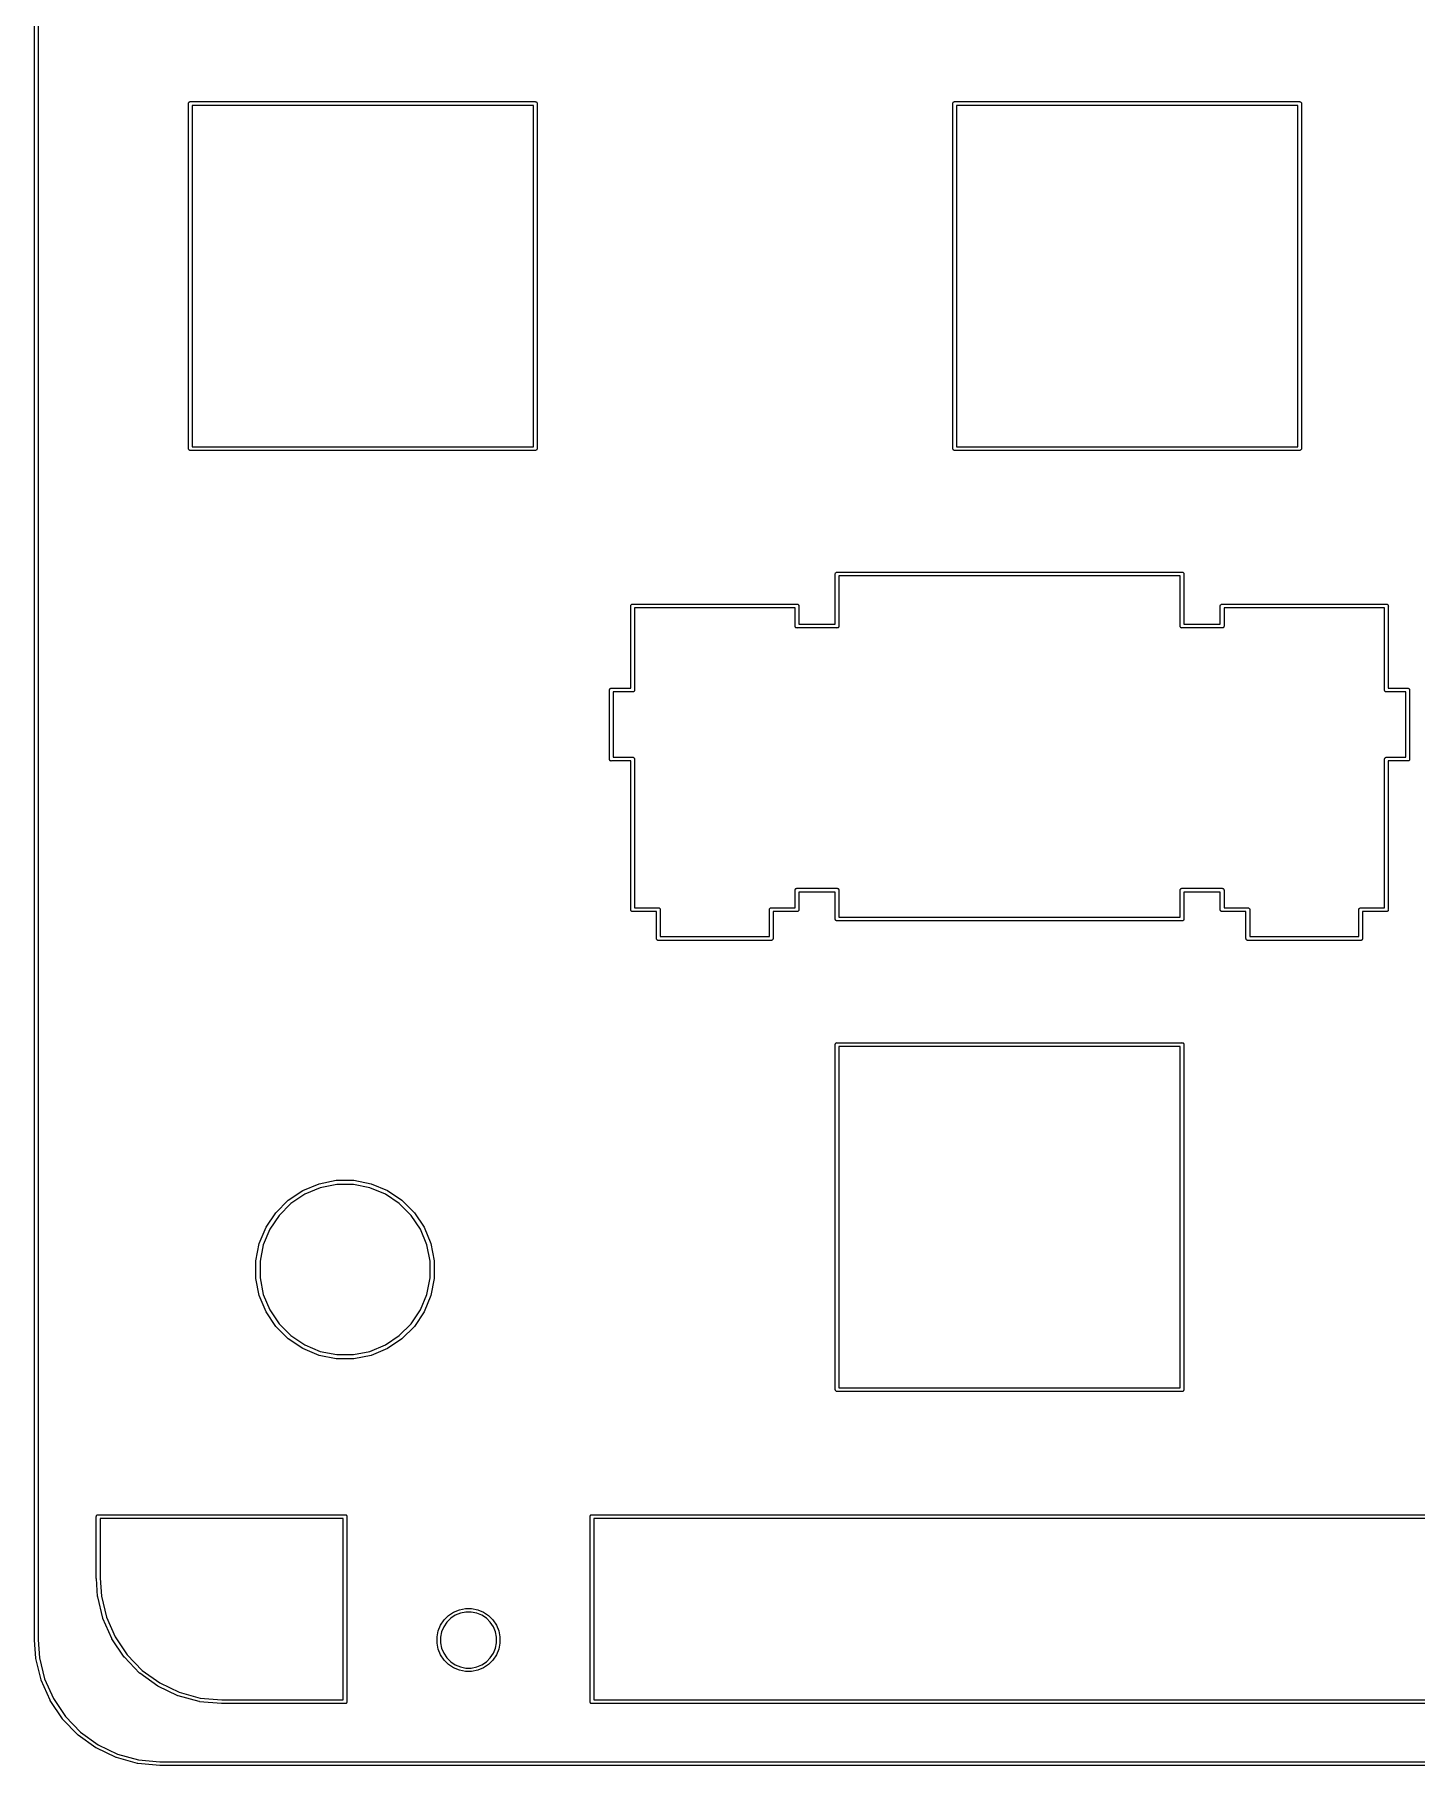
# Model space of a CAD drawing. Extents: x 22 to 393, y -205 to -25.
# Drawn here: x 22.4 to 78.4, y -165.1 to -95 of the extents above; entities that cross this region are included whole.
import ezdxf

# ---------------------------------------------------------------- set-up
doc = ezdxf.new("R2010")
doc.units = 0
doc.layers.add('BLACK', color=7, linetype='CONTINUOUS')

msp = doc.modelspace()

# ---------------------------------------------------------------- linework, layer by layer
at = {"layer": 'BLACK', "linetype": 'CONTINUOUS'}
for p, q in [((22.425, -160.004), (22.425, -29.9963)), ((22.575, -30.0033), (22.575, -159.997)), ((28.6572, -97.79), (28.6587, -97.7751)), ((28.6576, -97.7937), (28.6572, -97.79)), ((28.6575, -111.756), (28.6576, -97.7937)), ((28.6587, -97.7751), (28.663, -97.7607)), ((28.663, -97.7607), (28.6701, -97.7475)), ((28.6701, -97.7475), (28.6796, -97.7359)), ((28.6796, -97.7359), (28.6912, -97.7263)), ((28.6912, -97.7263), (28.7044, -97.7193)), ((28.7044, -97.7193), (28.7188, -97.7149)), ((28.7188, -97.7149), (28.73, -97.7138)), ((28.73, -97.7138), (28.7337, -97.7134)), ((28.7337, -97.7134), (28.7375, -97.7138)), ((28.7375, -97.7138), (42.7, -97.7138)), ((28.8099, -97.8662), (28.8099, -111.684)), ((42.6275, -97.8662), (28.8099, -97.8662)), ((42.6276, -111.684), (42.6275, -97.8662)), ((42.7, -97.7138), (42.7037, -97.7134)), ((42.7037, -97.7134), (42.7075, -97.7138)), ((42.7075, -97.7138), (42.7187, -97.7149)), ((42.7187, -97.7149), (42.7331, -97.7193)), ((42.7331, -97.7193), (42.7463, -97.7263)), ((42.7463, -97.7263), (42.7579, -97.7359)), ((42.7579, -97.7359), (42.7674, -97.7475)), ((42.7674, -97.7475), (42.7745, -97.7607)), ((42.7745, -97.7607), (42.7788, -97.7751)), ((42.7788, -97.7751), (42.7803, -97.79)), ((42.7803, -97.79), (42.7799, -97.7937)), ((42.7799, -97.7937), (42.7799, -111.756)), ((59.6134, -97.79), (59.6149, -97.7751)), ((59.6138, -97.7937), (59.6134, -97.79)), ((59.6138, -111.756), (59.6138, -97.7937)), ((59.6149, -97.7751), (59.6193, -97.7607)), ((59.6193, -97.7607), (59.6263, -97.7475)), ((59.6263, -97.7475), (59.6359, -97.7359)), ((59.6359, -97.7359), (59.6475, -97.7263)), ((59.6475, -97.7263), (59.6607, -97.7193)), ((59.6607, -97.7193), (59.6751, -97.7149)), ((59.6751, -97.7149), (59.6863, -97.7138)), ((59.6863, -97.7138), (59.69, -97.7134)), ((59.69, -97.7134), (59.6937, -97.7138)), ((59.6937, -97.7138), (73.6563, -97.7138)), ((59.7662, -97.8662), (59.7662, -111.684)), ((73.5838, -97.8662), (59.7662, -97.8662)), ((73.5838, -111.684), (73.5838, -97.8662)), ((73.6563, -97.7138), (73.66, -97.7134)), ((73.66, -97.7134), (73.6637, -97.7138)), ((73.6637, -97.7138), (73.6749, -97.7149)), ((73.6749, -97.7149), (73.6893, -97.7193)), ((73.6893, -97.7193), (73.7025, -97.7263)), ((73.7025, -97.7263), (73.7141, -97.7359)), ((73.7141, -97.7359), (73.7237, -97.7475)), ((73.7237, -97.7475), (73.7307, -97.7607)), ((73.7307, -97.7607), (73.7351, -97.7751)), ((73.7351, -97.7751), (73.7366, -97.79)), ((73.7366, -97.79), (73.7362, -97.7937)), ((73.7362, -97.7937), (73.7362, -111.756)), ((28.6572, -111.76), (28.6575, -111.756)), ((28.6587, -111.775), (28.6572, -111.76)), ((28.663, -111.789), (28.6587, -111.775)), ((28.6701, -111.803), (28.663, -111.789)), ((28.6796, -111.814), (28.6701, -111.803)), ((28.6912, -111.824), (28.6796, -111.814)), ((28.7044, -111.831), (28.6912, -111.824)), ((28.7188, -111.835), (28.7044, -111.831)), ((28.7337, -111.837), (28.7188, -111.835)), ((28.7375, -111.836), (28.7337, -111.837)), ((42.7, -111.836), (28.7375, -111.836)), ((28.8099, -111.684), (42.6276, -111.684)), ((42.7037, -111.837), (42.7, -111.836)), ((42.7075, -111.836), (42.7037, -111.837)), ((42.7187, -111.835), (42.7075, -111.836)), ((42.7331, -111.831), (42.7187, -111.835)), ((42.7463, -111.824), (42.7331, -111.831)), ((42.7579, -111.814), (42.7463, -111.824)), ((42.7674, -111.803), (42.7579, -111.814)), ((42.7745, -111.789), (42.7674, -111.803)), ((42.7788, -111.775), (42.7745, -111.789)), ((42.7803, -111.76), (42.7788, -111.775)), ((42.7799, -111.756), (42.7803, -111.76)), ((59.6134, -111.76), (59.6138, -111.756)), ((59.6149, -111.775), (59.6134, -111.76)), ((59.6193, -111.789), (59.6149, -111.775)), ((59.6263, -111.803), (59.6193, -111.789)), ((59.6359, -111.814), (59.6263, -111.803)), ((59.6475, -111.824), (59.6359, -111.814)), ((59.6607, -111.831), (59.6475, -111.824)), ((59.6751, -111.835), (59.6607, -111.831)), ((59.69, -111.837), (59.6751, -111.835)), ((59.6937, -111.836), (59.69, -111.837)), ((73.6563, -111.836), (59.6937, -111.836)), ((59.7662, -111.684), (73.5838, -111.684)), ((73.66, -111.837), (73.6563, -111.836)), ((73.6637, -111.836), (73.66, -111.837)), ((73.6749, -111.835), (73.6637, -111.836)), ((73.6893, -111.831), (73.6749, -111.835)), ((73.7025, -111.824), (73.6893, -111.831)), ((73.7141, -111.814), (73.7025, -111.824)), ((73.7237, -111.803), (73.7141, -111.814)), ((73.7307, -111.789), (73.7237, -111.803)), ((73.7351, -111.775), (73.7307, -111.789)), ((73.7366, -111.76), (73.7351, -111.775)), ((73.7362, -111.756), (73.7366, -111.76)), ((54.8509, -116.84), (54.8524, -116.825)), ((54.8513, -116.844), (54.8509, -116.84)), ((54.8513, -118.872), (54.8513, -116.844)), ((54.8524, -116.825), (54.8568, -116.811)), ((54.8568, -116.811), (54.8638, -116.797)), ((54.8638, -116.797), (54.8734, -116.786)), ((54.8734, -116.786), (54.885, -116.776)), ((54.885, -116.776), (54.8982, -116.769)), ((54.8982, -116.769), (54.9126, -116.765)), ((54.9126, -116.765), (54.9238, -116.764)), ((54.9238, -116.764), (54.9275, -116.763)), ((54.9275, -116.763), (54.9312, -116.764)), ((54.9312, -116.764), (68.8938, -116.764)), ((55.0037, -116.916), (55.0037, -118.944)), ((68.8213, -116.916), (55.0037, -116.916)), ((68.8213, -118.944), (68.8213, -116.916)), ((68.8938, -116.764), (68.8975, -116.763)), ((68.8975, -116.763), (68.9012, -116.764)), ((68.9012, -116.764), (68.9124, -116.765)), ((68.9124, -116.765), (68.9268, -116.769)), ((68.9268, -116.769), (68.94, -116.776)), ((68.94, -116.776), (68.9516, -116.786)), ((68.9516, -116.786), (68.9612, -116.797)), ((68.9612, -116.797), (68.9682, -116.811)), ((68.9682, -116.811), (68.9726, -116.825)), ((68.9726, -116.825), (68.9741, -116.84)), ((68.9741, -116.84), (68.9737, -116.844)), ((68.9737, -116.844), (68.9737, -118.872)), ((46.5705, -118.135), (46.572, -118.12)), ((46.5709, -118.139), (46.5705, -118.135)), ((46.5709, -121.463), (46.5709, -118.139)), ((46.572, -118.12), (46.5764, -118.106)), ((46.5764, -118.106), (46.5834, -118.093)), ((46.5834, -118.093), (46.593, -118.081)), ((46.593, -118.081), (46.6046, -118.072)), ((46.6046, -118.072), (46.6178, -118.065)), ((46.6178, -118.065), (46.6322, -118.06)), ((46.6322, -118.06), (46.6434, -118.059)), ((46.6434, -118.059), (46.6471, -118.059)), ((46.6471, -118.059), (46.6508, -118.059)), ((46.6508, -118.059), (53.2982, -118.059)), ((53.2257, -118.212), (46.7233, -118.212)), ((46.7233, -118.212), (46.7233, -121.535)), ((53.2257, -118.944), (53.2257, -118.212)), ((53.2982, -118.059), (53.3019, -118.059)), ((53.3019, -118.059), (53.3056, -118.059)), ((53.3056, -118.059), (53.3168, -118.06)), ((53.3168, -118.06), (53.3312, -118.065)), ((53.3312, -118.065), (53.3444, -118.072)), ((53.3444, -118.072), (53.356, -118.081)), ((53.356, -118.081), (53.3656, -118.093)), ((53.3656, -118.093), (53.3726, -118.106)), ((53.3726, -118.106), (53.377, -118.12)), ((53.377, -118.12), (53.3785, -118.135)), ((53.3785, -118.135), (53.3781, -118.139)), ((53.3781, -118.139), (53.3781, -118.872)), ((70.4465, -118.135), (70.448, -118.12)), ((70.4469, -118.139), (70.4465, -118.135)), ((70.4469, -118.872), (70.4469, -118.139)), ((70.448, -118.12), (70.4524, -118.106)), ((70.4524, -118.106), (70.4594, -118.093)), ((70.4594, -118.093), (70.469, -118.081)), ((70.469, -118.081), (70.4806, -118.072)), ((70.4806, -118.072), (70.4938, -118.065)), ((70.4938, -118.065), (70.5082, -118.06)), ((70.5082, -118.06), (70.5194, -118.059)), ((70.5194, -118.059), (70.5231, -118.059)), ((70.5231, -118.059), (70.5268, -118.059)), ((70.5268, -118.059), (77.1742, -118.059)), ((77.1017, -118.212), (70.5993, -118.212)), ((70.5993, -118.212), (70.5993, -118.944)), ((77.1017, -121.535), (77.1017, -118.212)), ((77.1742, -118.059), (77.1779, -118.059)), ((77.1779, -118.059), (77.1816, -118.059)), ((77.1816, -118.059), (77.1928, -118.06)), ((77.1928, -118.06), (77.2072, -118.065)), ((77.2072, -118.065), (77.2204, -118.072)), ((77.2204, -118.072), (77.232, -118.081)), ((77.232, -118.081), (77.2416, -118.093)), ((77.2416, -118.093), (77.2486, -118.106)), ((77.2486, -118.106), (77.253, -118.12)), ((77.253, -118.12), (77.2545, -118.135)), ((77.2545, -118.135), (77.2541, -118.139)), ((77.2541, -118.139), (77.2541, -121.463)), ((53.2253, -118.948), (53.2257, -118.944)), ((53.2268, -118.963), (53.2253, -118.948)), ((53.2312, -118.978), (53.2268, -118.963)), ((53.2382, -118.991), (53.2312, -118.978)), ((53.2478, -119.002), (53.2382, -118.991)), ((53.2594, -119.012), (53.2478, -119.002)), ((53.2726, -119.019), (53.2594, -119.012)), ((53.287, -119.023), (53.2726, -119.019)), ((53.2982, -119.024), (53.287, -119.023)), ((53.3019, -119.025), (53.2982, -119.024)), ((53.3056, -119.024), (53.3019, -119.025)), ((54.9238, -119.024), (53.3056, -119.024)), ((53.3781, -118.872), (54.8513, -118.872)), ((54.9275, -119.025), (54.9238, -119.024)), ((54.9312, -119.024), (54.9275, -119.025)), ((54.9424, -119.023), (54.9312, -119.024)), ((54.9568, -119.019), (54.9424, -119.023)), ((54.97, -119.012), (54.9568, -119.019)), ((54.9816, -119.002), (54.97, -119.012)), ((54.9912, -118.991), (54.9816, -119.002)), ((54.9982, -118.978), (54.9912, -118.991)), ((55.0026, -118.963), (54.9982, -118.978)), ((55.0041, -118.948), (55.0026, -118.963)), ((55.0037, -118.944), (55.0041, -118.948)), ((68.8209, -118.948), (68.8213, -118.944)), ((68.8224, -118.963), (68.8209, -118.948)), ((68.8268, -118.978), (68.8224, -118.963)), ((68.8338, -118.991), (68.8268, -118.978)), ((68.8434, -119.002), (68.8338, -118.991)), ((68.855, -119.012), (68.8434, -119.002)), ((68.8682, -119.019), (68.855, -119.012)), ((68.8826, -119.023), (68.8682, -119.019)), ((68.8938, -119.024), (68.8826, -119.023)), ((68.8975, -119.025), (68.8938, -119.024)), ((68.9012, -119.024), (68.8975, -119.025)), ((70.5194, -119.024), (68.9012, -119.024)), ((68.9737, -118.872), (70.4469, -118.872)), ((70.5231, -119.025), (70.5194, -119.024)), ((70.5268, -119.024), (70.5231, -119.025)), ((70.538, -119.023), (70.5268, -119.024)), ((70.5524, -119.019), (70.538, -119.023)), ((70.5656, -119.012), (70.5524, -119.019)), ((70.5772, -119.002), (70.5656, -119.012)), ((70.5868, -118.991), (70.5772, -119.002)), ((70.5938, -118.978), (70.5868, -118.991)), ((70.5982, -118.963), (70.5938, -118.978)), ((70.5997, -118.948), (70.5982, -118.963)), ((70.5993, -118.944), (70.5997, -118.948)), ((45.7069, -121.539), (45.7084, -121.524)), ((45.7073, -121.543), (45.7069, -121.539)), ((45.7073, -124.329), (45.7073, -121.543)), ((45.7084, -121.524), (45.7128, -121.51)), ((45.7128, -121.51), (45.7198, -121.496)), ((45.7198, -121.496), (45.7294, -121.485)), ((45.7294, -121.485), (45.741, -121.475)), ((45.741, -121.475), (45.7542, -121.468)), ((45.7542, -121.468), (45.7686, -121.464)), ((45.7686, -121.464), (45.7798, -121.463)), ((45.7798, -121.463), (45.7835, -121.462)), ((45.7835, -121.462), (45.7872, -121.463)), ((45.7872, -121.463), (46.5709, -121.463)), ((46.6434, -121.615), (45.8597, -121.615)), ((45.8597, -121.615), (45.8597, -124.257)), ((46.6471, -121.616), (46.6434, -121.615)), ((46.6508, -121.615), (46.6471, -121.616)), ((46.662, -121.614), (46.6508, -121.615)), ((46.6764, -121.61), (46.662, -121.614)), ((46.6896, -121.603), (46.6764, -121.61)), ((46.7012, -121.593), (46.6896, -121.603)), ((46.7108, -121.582), (46.7012, -121.593)), ((46.7178, -121.568), (46.7108, -121.582)), ((46.7222, -121.554), (46.7178, -121.568)), ((46.7237, -121.539), (46.7222, -121.554)), ((46.7233, -121.535), (46.7237, -121.539)), ((77.1013, -121.539), (77.1017, -121.535)), ((77.1028, -121.554), (77.1013, -121.539)), ((77.1072, -121.568), (77.1028, -121.554)), ((77.1142, -121.582), (77.1072, -121.568)), ((77.1238, -121.593), (77.1142, -121.582)), ((77.1354, -121.603), (77.1238, -121.593)), ((77.1486, -121.61), (77.1354, -121.603)), ((77.163, -121.614), (77.1486, -121.61)), ((77.1742, -121.615), (77.163, -121.614)), ((77.1779, -121.616), (77.1742, -121.615)), ((77.1816, -121.615), (77.1779, -121.616)), ((77.9653, -121.615), (77.1816, -121.615)), ((77.2541, -121.463), (78.0378, -121.463)), ((77.9653, -124.257), (77.9653, -121.615)), ((78.0378, -121.463), (78.0415, -121.462)), ((78.0415, -121.462), (78.0452, -121.463)), ((78.0452, -121.463), (78.0564, -121.464)), ((78.0564, -121.464), (78.0708, -121.468)), ((78.0708, -121.468), (78.084, -121.475)), ((78.084, -121.475), (78.0956, -121.485)), ((78.0956, -121.485), (78.1052, -121.496)), ((78.1052, -121.496), (78.1122, -121.51)), ((78.1122, -121.51), (78.1166, -121.524)), ((78.1166, -121.524), (78.1181, -121.539)), ((78.1181, -121.539), (78.1177, -121.543)), ((78.1177, -121.543), (78.1177, -124.329)), ((45.7069, -124.333), (45.7073, -124.329)), ((45.7084, -124.348), (45.7069, -124.333)), ((45.7128, -124.362), (45.7084, -124.348)), ((45.7198, -124.376), (45.7128, -124.362)), ((45.7294, -124.387), (45.7198, -124.376)), ((45.741, -124.397), (45.7294, -124.387)), ((45.7542, -124.404), (45.741, -124.397)), ((45.7686, -124.408), (45.7542, -124.404)), ((45.7835, -124.41), (45.7686, -124.408)), ((45.7872, -124.409), (45.7835, -124.41)), ((46.5709, -124.409), (45.7872, -124.409)), ((45.8597, -124.257), (46.6434, -124.257)), ((46.5709, -130.425), (46.5709, -124.409)), ((46.6434, -124.257), (46.6471, -124.256)), ((46.6471, -124.256), (46.6508, -124.257)), ((46.6508, -124.257), (46.662, -124.258)), ((46.662, -124.258), (46.6764, -124.262)), ((46.6764, -124.262), (46.6896, -124.269)), ((46.6896, -124.269), (46.7012, -124.279)), ((46.7012, -124.279), (46.7108, -124.29)), ((46.7108, -124.29), (46.7178, -124.304)), ((46.7178, -124.304), (46.7222, -124.318)), ((46.7222, -124.318), (46.7237, -124.333)), ((46.7237, -124.333), (46.7233, -124.337)), ((46.7233, -124.337), (46.7233, -130.353)), ((77.1013, -124.333), (77.1028, -124.318)), ((77.1017, -124.337), (77.1013, -124.333)), ((77.1017, -130.353), (77.1017, -124.337)), ((77.1028, -124.318), (77.1072, -124.304)), ((77.1072, -124.304), (77.1142, -124.29)), ((77.1142, -124.29), (77.1238, -124.279)), ((77.1238, -124.279), (77.1354, -124.269)), ((77.1354, -124.269), (77.1486, -124.262)), ((77.1486, -124.262), (77.163, -124.258)), ((77.163, -124.258), (77.1742, -124.257)), ((77.1742, -124.257), (77.1779, -124.256)), ((77.1779, -124.256), (77.1816, -124.257)), ((77.1816, -124.257), (77.9653, -124.257)), ((78.0378, -124.409), (77.2541, -124.409)), ((77.2541, -124.409), (77.2541, -130.425)), ((78.0415, -124.41), (78.0378, -124.409)), ((78.0452, -124.409), (78.0415, -124.41)), ((78.0564, -124.408), (78.0452, -124.409)), ((78.0708, -124.404), (78.0564, -124.408)), ((78.084, -124.397), (78.0708, -124.404)), ((78.0956, -124.387), (78.084, -124.397)), ((78.1052, -124.376), (78.0956, -124.387)), ((78.1122, -124.362), (78.1052, -124.376)), ((78.1166, -124.348), (78.1122, -124.362)), ((78.1181, -124.333), (78.1166, -124.348)), ((78.1177, -124.329), (78.1181, -124.333)), ((53.2253, -129.642), (53.2268, -129.627)), ((53.2268, -129.627), (53.2312, -129.612)), ((53.2312, -129.612), (53.2382, -129.599)), ((53.2382, -129.599), (53.2478, -129.587)), ((53.2478, -129.587), (53.2594, -129.578)), ((53.2594, -129.578), (53.2726, -129.571)), ((53.2726, -129.571), (53.287, -129.567)), ((53.287, -129.567), (53.2982, -129.565)), ((53.2982, -129.565), (53.3019, -129.565)), ((53.3019, -129.565), (53.3056, -129.565)), ((53.3056, -129.565), (54.9238, -129.565)), ((54.9238, -129.565), (54.9275, -129.565)), ((54.9275, -129.565), (54.9312, -129.565)), ((54.9312, -129.565), (54.9424, -129.567)), ((54.9424, -129.567), (54.9568, -129.571)), ((54.9568, -129.571), (54.97, -129.578)), ((54.97, -129.578), (54.9816, -129.587)), ((54.9816, -129.587), (54.9912, -129.599)), ((54.9912, -129.599), (54.9982, -129.612)), ((54.9982, -129.612), (55.0026, -129.627)), ((55.0026, -129.627), (55.0041, -129.642)), ((68.8209, -129.642), (68.8224, -129.627)), ((68.8224, -129.627), (68.8268, -129.612)), ((68.8268, -129.612), (68.8338, -129.599)), ((68.8338, -129.599), (68.8434, -129.587)), ((68.8434, -129.587), (68.855, -129.578)), ((68.855, -129.578), (68.8682, -129.571)), ((68.8682, -129.571), (68.8826, -129.567)), ((68.8826, -129.567), (68.8938, -129.565)), ((68.8938, -129.565), (68.8975, -129.565)), ((68.8975, -129.565), (68.9012, -129.565)), ((68.9012, -129.565), (70.5194, -129.565)), ((70.5194, -129.565), (70.5231, -129.565)), ((70.5231, -129.565), (70.5268, -129.565)), ((70.5268, -129.565), (70.538, -129.567)), ((70.538, -129.567), (70.5524, -129.571)), ((70.5524, -129.571), (70.5656, -129.578)), ((70.5656, -129.578), (70.5772, -129.587)), ((70.5772, -129.587), (70.5868, -129.599)), ((70.5868, -129.599), (70.5938, -129.612)), ((70.5938, -129.612), (70.5982, -129.627)), ((70.5982, -129.627), (70.5997, -129.642)), ((53.2257, -129.645), (53.2253, -129.642)), ((53.2257, -130.353), (53.2257, -129.645)), ((54.8513, -129.718), (53.3781, -129.718)), ((53.3781, -129.718), (53.3781, -130.425)), ((54.8513, -130.806), (54.8513, -129.718)), ((55.0041, -129.642), (55.0037, -129.645)), ((55.0037, -129.645), (55.0037, -130.734)), ((68.8213, -129.645), (68.8209, -129.642)), ((68.8213, -130.734), (68.8213, -129.645)), ((70.4469, -129.718), (68.9737, -129.718)), ((68.9737, -129.718), (68.9737, -130.806)), ((70.4469, -130.425), (70.4469, -129.718)), ((70.5997, -129.642), (70.5993, -129.645)), ((70.5993, -129.645), (70.5993, -130.353)), ((46.5705, -130.429), (46.5709, -130.425)), ((46.572, -130.444), (46.5705, -130.429)), ((46.5764, -130.458), (46.572, -130.444)), ((46.5834, -130.472), (46.5764, -130.458)), ((46.593, -130.483), (46.5834, -130.472)), ((46.6046, -130.493), (46.593, -130.483)), ((46.6178, -130.5), (46.6046, -130.493)), ((46.6322, -130.504), (46.6178, -130.5)), ((46.6471, -130.506), (46.6322, -130.504)), ((46.6508, -130.505), (46.6471, -130.506)), ((47.6123, -130.505), (46.6508, -130.505)), ((46.7233, -130.353), (47.6848, -130.353)), ((47.6123, -131.594), (47.6123, -130.505)), ((47.6848, -130.353), (47.6885, -130.352)), ((47.6885, -130.352), (47.6922, -130.353)), ((47.6922, -130.353), (47.7034, -130.354)), ((47.7034, -130.354), (47.7178, -130.358)), ((47.7178, -130.358), (47.731, -130.365)), ((47.731, -130.365), (47.7426, -130.375)), ((47.7426, -130.375), (47.7522, -130.386)), ((47.7522, -130.386), (47.7592, -130.4)), ((47.7592, -130.4), (47.7636, -130.414)), ((47.7636, -130.414), (47.7651, -130.429)), ((47.7651, -130.429), (47.7647, -130.433)), ((47.7647, -130.433), (47.7647, -131.521)), ((52.1839, -130.429), (52.1854, -130.414)), ((52.1843, -130.433), (52.1839, -130.429)), ((52.1843, -131.521), (52.1843, -130.433)), ((52.1854, -130.414), (52.1898, -130.4)), ((52.1898, -130.4), (52.1968, -130.386)), ((52.1968, -130.386), (52.2064, -130.375)), ((52.2064, -130.375), (52.218, -130.365)), ((52.218, -130.365), (52.2312, -130.358)), ((52.2312, -130.358), (52.2456, -130.354)), ((52.2456, -130.354), (52.2568, -130.353)), ((52.2568, -130.353), (52.2605, -130.352)), ((52.2605, -130.352), (52.2642, -130.353)), ((52.2642, -130.353), (53.2257, -130.353)), ((53.2982, -130.505), (52.3367, -130.505)), ((52.3367, -130.505), (52.3367, -131.594)), ((53.3019, -130.506), (53.2982, -130.505)), ((53.3056, -130.505), (53.3019, -130.506)), ((53.3168, -130.504), (53.3056, -130.505)), ((53.3312, -130.5), (53.3168, -130.504)), ((53.3444, -130.493), (53.3312, -130.5)), ((53.356, -130.483), (53.3444, -130.493)), ((53.3656, -130.472), (53.356, -130.483)), ((53.3726, -130.458), (53.3656, -130.472)), ((53.377, -130.444), (53.3726, -130.458)), ((53.3785, -130.429), (53.377, -130.444)), ((53.3781, -130.425), (53.3785, -130.429)), ((54.8509, -130.81), (54.8513, -130.806)), ((54.8524, -130.825), (54.8509, -130.81)), ((54.8568, -130.839), (54.8524, -130.825)), ((54.8638, -130.853), (54.8568, -130.839)), ((54.8734, -130.864), (54.8638, -130.853)), ((54.885, -130.874), (54.8734, -130.864)), ((54.8982, -130.881), (54.885, -130.874)), ((54.9126, -130.885), (54.8982, -130.881)), ((54.9275, -130.887), (54.9126, -130.885)), ((54.9312, -130.886), (54.9275, -130.887)), ((68.8938, -130.886), (54.9312, -130.886)), ((55.0037, -130.734), (68.8213, -130.734)), ((68.8975, -130.887), (68.8938, -130.886)), ((68.9012, -130.886), (68.8975, -130.887)), ((68.9124, -130.885), (68.9012, -130.886)), ((68.9268, -130.881), (68.9124, -130.885)), ((68.94, -130.874), (68.9268, -130.881)), ((68.9516, -130.864), (68.94, -130.874)), ((68.9612, -130.853), (68.9516, -130.864)), ((68.9682, -130.839), (68.9612, -130.853)), ((68.9726, -130.825), (68.9682, -130.839)), ((68.9741, -130.81), (68.9726, -130.825)), ((68.9737, -130.806), (68.9741, -130.81)), ((70.4465, -130.429), (70.4469, -130.425)), ((70.448, -130.444), (70.4465, -130.429)), ((70.4524, -130.458), (70.448, -130.444)), ((70.4594, -130.472), (70.4524, -130.458)), ((70.469, -130.483), (70.4594, -130.472)), ((70.4806, -130.493), (70.469, -130.483)), ((70.4938, -130.5), (70.4806, -130.493)), ((70.5082, -130.504), (70.4938, -130.5)), ((70.5231, -130.506), (70.5082, -130.504)), ((70.5268, -130.505), (70.5231, -130.506)), ((71.4883, -130.505), (70.5268, -130.505)), ((70.5993, -130.353), (71.5608, -130.353)), ((71.4883, -131.594), (71.4883, -130.505)), ((71.5608, -130.353), (71.5645, -130.352)), ((71.5645, -130.352), (71.5682, -130.353)), ((71.5682, -130.353), (71.5794, -130.354)), ((71.5794, -130.354), (71.5938, -130.358)), ((71.5938, -130.358), (71.607, -130.365)), ((71.607, -130.365), (71.6186, -130.375)), ((71.6186, -130.375), (71.6282, -130.386)), ((71.6282, -130.386), (71.6352, -130.4)), ((71.6352, -130.4), (71.6396, -130.414)), ((71.6396, -130.414), (71.6411, -130.429)), ((71.6411, -130.429), (71.6407, -130.433)), ((71.6407, -130.433), (71.6407, -131.521)), ((76.0599, -130.429), (76.0614, -130.414)), ((76.0603, -130.433), (76.0599, -130.429)), ((76.0603, -131.521), (76.0603, -130.433)), ((76.0614, -130.414), (76.0658, -130.4)), ((76.0658, -130.4), (76.0728, -130.386)), ((76.0728, -130.386), (76.0824, -130.375)), ((76.0824, -130.375), (76.094, -130.365)), ((76.094, -130.365), (76.1072, -130.358)), ((76.1072, -130.358), (76.1216, -130.354)), ((76.1216, -130.354), (76.1328, -130.353)), ((76.1328, -130.353), (76.1365, -130.352)), ((76.1365, -130.352), (76.1402, -130.353)), ((76.1402, -130.353), (77.1017, -130.353)), ((77.1742, -130.505), (76.2127, -130.505)), ((76.2127, -130.505), (76.2127, -131.594)), ((77.1779, -130.506), (77.1742, -130.505)), ((77.1816, -130.505), (77.1779, -130.506)), ((77.1928, -130.504), (77.1816, -130.505)), ((77.2072, -130.5), (77.1928, -130.504)), ((77.2204, -130.493), (77.2072, -130.5)), ((77.232, -130.483), (77.2204, -130.493)), ((77.2416, -130.472), (77.232, -130.483)), ((77.2486, -130.458), (77.2416, -130.472)), ((77.253, -130.444), (77.2486, -130.458)), ((77.2545, -130.429), (77.253, -130.444)), ((77.2541, -130.425), (77.2545, -130.429)), ((47.6119, -131.597), (47.6123, -131.594)), ((47.6134, -131.612), (47.6119, -131.597)), ((47.6178, -131.627), (47.6134, -131.612)), ((47.6248, -131.64), (47.6178, -131.627)), ((47.6344, -131.652), (47.6248, -131.64)), ((47.646, -131.661), (47.6344, -131.652)), ((47.6592, -131.668), (47.646, -131.661)), ((47.6736, -131.672), (47.6592, -131.668)), ((47.6885, -131.674), (47.6736, -131.672)), ((47.6922, -131.674), (47.6885, -131.674)), ((52.2568, -131.674), (47.6922, -131.674)), ((47.7647, -131.521), (52.1843, -131.521)), ((52.2605, -131.674), (52.2568, -131.674)), ((52.2642, -131.674), (52.2605, -131.674)), ((52.2754, -131.672), (52.2642, -131.674)), ((52.2898, -131.668), (52.2754, -131.672)), ((52.303, -131.661), (52.2898, -131.668)), ((52.3146, -131.652), (52.303, -131.661)), ((52.3242, -131.64), (52.3146, -131.652)), ((52.3312, -131.627), (52.3242, -131.64)), ((52.3356, -131.612), (52.3312, -131.627)), ((52.3371, -131.597), (52.3356, -131.612)), ((52.3367, -131.594), (52.3371, -131.597)), ((71.4879, -131.597), (71.4883, -131.594)), ((71.4894, -131.612), (71.4879, -131.597)), ((71.4938, -131.627), (71.4894, -131.612)), ((71.5008, -131.64), (71.4938, -131.627)), ((71.5104, -131.652), (71.5008, -131.64)), ((71.522, -131.661), (71.5104, -131.652)), ((71.5352, -131.668), (71.522, -131.661)), ((71.5496, -131.672), (71.5352, -131.668)), ((71.5645, -131.674), (71.5496, -131.672)), ((71.5682, -131.674), (71.5645, -131.674)), ((76.1328, -131.674), (71.5682, -131.674)), ((71.6407, -131.521), (76.0603, -131.521)), ((76.1365, -131.674), (76.1328, -131.674)), ((76.1402, -131.674), (76.1365, -131.674)), ((76.1514, -131.672), (76.1402, -131.674)), ((76.1658, -131.668), (76.1514, -131.672)), ((76.179, -131.661), (76.1658, -131.668)), ((76.1906, -131.652), (76.179, -131.661)), ((76.2002, -131.64), (76.1906, -131.652)), ((76.2072, -131.627), (76.2002, -131.64)), ((76.2116, -131.612), (76.2072, -131.627)), ((76.2131, -131.597), (76.2116, -131.612)), ((76.2127, -131.594), (76.2131, -131.597)), ((54.8509, -135.89), (54.8524, -135.875)), ((54.8513, -135.894), (54.8509, -135.89)), ((54.8513, -149.856), (54.8513, -135.894)), ((54.8524, -135.875), (54.8568, -135.861)), ((54.8568, -135.861), (54.8638, -135.847)), ((54.8638, -135.847), (54.8734, -135.836)), ((54.8734, -135.836), (54.885, -135.826)), ((54.885, -135.826), (54.8982, -135.819)), ((54.8982, -135.819), (54.9126, -135.815)), ((54.9126, -135.815), (54.9238, -135.814)), ((54.9238, -135.814), (54.9275, -135.813)), ((54.9275, -135.813), (54.9312, -135.814)), ((54.9312, -135.814), (68.8938, -135.814)), ((68.8938, -135.814), (68.8975, -135.813)), ((68.8975, -135.813), (68.9012, -135.814)), ((68.9012, -135.814), (68.9124, -135.815)), ((68.9124, -135.815), (68.9268, -135.819)), ((68.9268, -135.819), (68.94, -135.826)), ((68.94, -135.826), (68.9516, -135.836)), ((68.9516, -135.836), (68.9612, -135.847)), ((68.9612, -135.847), (68.9682, -135.861)), ((68.9682, -135.861), (68.9726, -135.875)), ((68.9726, -135.875), (68.9741, -135.89)), ((68.9741, -135.89), (68.9737, -135.894)), ((68.9737, -135.894), (68.9737, -149.856)), ((55.0037, -135.966), (55.0037, -149.784)), ((68.8213, -135.966), (55.0037, -135.966)), ((68.8213, -149.784), (68.8213, -135.966)), ((33.2886, -141.798), (33.9461, -141.526)), ((33.9461, -141.526), (34.6441, -141.387)), ((34.6441, -141.387), (35.3559, -141.387)), ((35.3559, -141.387), (36.0539, -141.526)), ((36.0539, -141.526), (36.7114, -141.798)), ((32.1936, -142.697), (32.6968, -142.194)), ((32.6968, -142.194), (33.2886, -141.798)), ((33.3687, -141.948), (32.8047, -142.325)), ((33.9955, -141.688), (33.3687, -141.948)), ((34.6608, -141.556), (33.9955, -141.688)), ((35.3392, -141.556), (34.6608, -141.556)), ((36.0045, -141.688), (35.3392, -141.556)), ((36.6313, -141.948), (36.0045, -141.688)), ((37.1953, -142.325), (36.6313, -141.948)), ((36.7114, -141.798), (37.3032, -142.194)), ((37.3032, -142.194), (37.8064, -142.697)), ((31.7982, -143.289), (32.1936, -142.697)), ((32.325, -142.805), (31.9481, -143.369)), ((32.8047, -142.325), (32.325, -142.805)), ((37.675, -142.805), (37.1953, -142.325)), ((38.0519, -143.369), (37.675, -142.805)), ((37.8064, -142.697), (38.2018, -143.289)), ((31.5258, -143.946), (31.7982, -143.289)), ((31.9481, -143.369), (31.6885, -143.995)), ((38.3115, -143.995), (38.0519, -143.369)), ((38.2018, -143.289), (38.4742, -143.946)), ((31.3869, -144.644), (31.5258, -143.946)), ((31.6885, -143.995), (31.5561, -144.661)), ((38.4439, -144.661), (38.3115, -143.995)), ((38.4742, -143.946), (38.6131, -144.644)), ((31.3869, -145.356), (31.3869, -144.644)), ((31.5561, -144.661), (31.5561, -145.339)), ((38.4439, -145.339), (38.4439, -144.661)), ((38.6131, -144.644), (38.6131, -145.356)), ((31.5258, -146.054), (31.3869, -145.356)), ((31.5561, -145.339), (31.6885, -146.005)), ((38.3115, -146.005), (38.4439, -145.339)), ((38.6131, -145.356), (38.4742, -146.054)), ((31.7982, -146.711), (31.5258, -146.054)), ((31.6885, -146.005), (31.9481, -146.631)), ((38.0519, -146.631), (38.3115, -146.005)), ((38.4742, -146.054), (38.2018, -146.711)), ((32.1936, -147.303), (31.7982, -146.711)), ((31.9481, -146.631), (32.325, -147.195)), ((37.675, -147.195), (38.0519, -146.631)), ((38.2018, -146.711), (37.8064, -147.303)), ((32.6968, -147.806), (32.1936, -147.303)), ((32.325, -147.195), (32.8047, -147.675)), ((33.2886, -148.202), (32.6968, -147.806)), ((32.8047, -147.675), (33.3687, -148.052)), ((36.6313, -148.052), (37.1953, -147.675)), ((37.3032, -147.806), (36.7114, -148.202)), ((37.1953, -147.675), (37.675, -147.195)), ((37.8064, -147.303), (37.3032, -147.806)), ((33.9461, -148.474), (33.2886, -148.202)), ((33.3687, -148.052), (33.9955, -148.312)), ((34.6441, -148.613), (33.9461, -148.474)), ((33.9955, -148.312), (34.6608, -148.444)), ((34.6608, -148.444), (35.3392, -148.444)), ((35.3392, -148.444), (36.0045, -148.312)), ((36.0539, -148.474), (35.3559, -148.613)), ((36.0045, -148.312), (36.6313, -148.052)), ((36.7114, -148.202), (36.0539, -148.474)), ((35.3559, -148.613), (34.6441, -148.613)), ((54.8509, -149.86), (54.8513, -149.856)), ((54.8524, -149.875), (54.8509, -149.86)), ((54.8568, -149.889), (54.8524, -149.875)), ((54.8638, -149.903), (54.8568, -149.889)), ((54.8734, -149.914), (54.8638, -149.903)), ((54.885, -149.924), (54.8734, -149.914)), ((54.8982, -149.931), (54.885, -149.924)), ((54.9126, -149.935), (54.8982, -149.931)), ((54.9275, -149.937), (54.9126, -149.935)), ((54.9312, -149.936), (54.9275, -149.937)), ((68.8938, -149.936), (54.9312, -149.936)), ((55.0037, -149.784), (68.8213, -149.784)), ((68.8975, -149.937), (68.8938, -149.936)), ((68.9012, -149.936), (68.8975, -149.937)), ((68.9124, -149.935), (68.9012, -149.936)), ((68.9268, -149.931), (68.9124, -149.935)), ((68.94, -149.924), (68.9268, -149.931)), ((68.9516, -149.914), (68.94, -149.924)), ((68.9612, -149.903), (68.9516, -149.914)), ((68.9682, -149.889), (68.9612, -149.903)), ((68.9726, -149.875), (68.9682, -149.889)), ((68.9741, -149.86), (68.9726, -149.875)), ((68.9737, -149.856), (68.9741, -149.86)), ((24.9246, -155), (24.9261, -154.985)), ((24.925, -155.004), (24.9246, -155)), ((24.925, -157.504), (24.925, -155.004)), ((24.9261, -154.985), (24.9304, -154.971)), ((24.9304, -154.971), (24.9373, -154.958)), ((24.9373, -154.958), (24.9467, -154.947)), ((24.9467, -154.947), (24.9581, -154.937)), ((24.9581, -154.937), (24.9712, -154.93)), ((24.9712, -154.93), (24.9853, -154.926)), ((24.9853, -154.926), (25, -154.925)), ((25, -154.925), (25.0037, -154.925)), ((25.0037, -154.925), (34.9963, -154.925)), ((25.075, -155.075), (25.075, -157.497)), ((34.925, -155.075), (25.075, -155.075)), ((34.925, -162.425), (34.925, -155.075)), ((34.9963, -154.925), (35, -154.925)), ((35, -154.925), (35.0147, -154.926)), ((35.0147, -154.926), (35.0288, -154.93)), ((35.0288, -154.93), (35.0419, -154.937)), ((35.0419, -154.937), (35.0533, -154.947)), ((35.0533, -154.947), (35.0627, -154.958)), ((35.0627, -154.958), (35.0696, -154.971)), ((35.0696, -154.971), (35.0739, -154.985)), ((35.0739, -154.985), (35.0754, -155)), ((35.0754, -155), (35.075, -155.004)), ((35.075, -155.004), (35.075, -162.496)), ((44.9246, -155), (44.9261, -154.985)), ((44.925, -155.004), (44.9246, -155)), ((44.925, -162.496), (44.925, -155.004)), ((44.9261, -154.985), (44.9304, -154.971)), ((44.9304, -154.971), (44.9373, -154.958)), ((44.9373, -154.958), (44.9467, -154.947)), ((44.9467, -154.947), (44.9581, -154.937)), ((44.9581, -154.937), (44.9712, -154.93)), ((44.9712, -154.93), (44.9853, -154.926)), ((44.9853, -154.926), (45, -154.925)), ((45, -154.925), (45.0037, -154.925)), ((45.0037, -154.925), (109.996, -154.925)), ((45.075, -155.075), (45.075, -162.425)), ((109.925, -155.075), (45.075, -155.075)), ((24.9253, -157.506), (24.925, -157.504)), ((24.9788, -158.236), (24.9253, -157.506)), ((25.075, -157.497), (25.128, -158.219)), ((24.9791, -158.238), (24.9788, -158.236)), ((24.9792, -158.239), (24.9791, -158.238)), ((24.9807, -158.248), (24.9792, -158.239)), ((25.1882, -159.112), (24.9807, -158.248)), ((25.128, -158.219), (25.3325, -159.071)), ((39.0105, -159.188), (39.188, -159.011)), ((39.188, -159.011), (39.3966, -158.871)), ((39.4626, -158.995), (39.2768, -159.119)), ((39.3966, -158.871), (39.6284, -158.775)), ((39.6691, -158.909), (39.4626, -158.995)), ((39.6284, -158.775), (39.8745, -158.726)), ((39.8883, -158.865), (39.6691, -158.909)), ((39.8745, -158.726), (40.1255, -158.726)), ((40.1117, -158.865), (39.8883, -158.865)), ((40.3309, -158.909), (40.1117, -158.865)), ((40.1255, -158.726), (40.3716, -158.775)), ((40.5374, -158.995), (40.3309, -158.909)), ((40.3716, -158.775), (40.6034, -158.871)), ((40.7232, -159.119), (40.5374, -158.995)), ((40.6034, -158.871), (40.812, -159.011)), ((40.812, -159.011), (40.9895, -159.188)), ((25.189, -159.115), (25.1882, -159.112)), ((25.1895, -159.117), (25.189, -159.115)), ((25.1925, -159.125), (25.1895, -159.117)), ((25.5498, -159.939), (25.1925, -159.125)), ((25.3325, -159.071), (25.6845, -159.872)), ((38.7262, -159.875), (38.7751, -159.628)), ((38.7751, -159.628), (38.8711, -159.397)), ((38.9091, -159.669), (38.8655, -159.888)), ((38.8711, -159.397), (39.0105, -159.188)), ((38.9946, -159.463), (38.9091, -159.669)), ((39.1188, -159.277), (38.9946, -159.463)), ((39.2768, -159.119), (39.1188, -159.277)), ((40.8812, -159.277), (40.7232, -159.119)), ((41.0054, -159.463), (40.8812, -159.277)), ((40.9895, -159.188), (41.1289, -159.397)), ((41.0909, -159.669), (41.0054, -159.463)), ((41.1345, -159.888), (41.0909, -159.669)), ((41.1289, -159.397), (41.2249, -159.628)), ((41.2249, -159.628), (41.2738, -159.875)), ((22.4253, -160.006), (22.425, -160.004)), ((22.4788, -160.736), (22.4253, -160.006)), ((22.575, -159.997), (22.628, -160.719)), ((25.5509, -159.941), (25.5498, -159.939)), ((25.5518, -159.943), (25.5509, -159.941)), ((25.5562, -159.951), (25.5518, -159.943)), ((26.052, -160.688), (25.5562, -159.951)), ((25.6845, -159.872), (26.1728, -160.599)), ((38.7262, -160.125), (38.7262, -159.875)), ((38.7751, -160.372), (38.7262, -160.125)), ((38.8711, -160.603), (38.7751, -160.372)), ((38.8655, -159.888), (38.8655, -160.112)), ((38.8655, -160.112), (38.9091, -160.331)), ((38.9091, -160.331), (38.9946, -160.537)), ((41.0054, -160.537), (41.0909, -160.331)), ((41.0909, -160.331), (41.1345, -160.112)), ((41.2249, -160.372), (41.1289, -160.603)), ((41.1345, -160.112), (41.1345, -159.888)), ((41.2738, -160.125), (41.2249, -160.372)), ((41.2738, -159.875), (41.2738, -160.125)), ((22.4791, -160.738), (22.4788, -160.736)), ((22.4792, -160.739), (22.4791, -160.738)), ((22.4807, -160.748), (22.4792, -160.739)), ((22.6882, -161.612), (22.4807, -160.748)), ((22.628, -160.719), (22.8325, -161.571)), ((26.0535, -160.69), (26.052, -160.688)), ((26.0548, -160.692), (26.0535, -160.69)), ((26.0604, -160.699), (26.0548, -160.692)), ((26.679, -161.337), (26.0604, -160.699)), ((26.0604, -160.699), (26.0604, -160.699)), ((26.0604, -160.699), (26.0604, -160.699)), ((26.1728, -160.599), (26.7821, -161.228)), ((39.0105, -160.812), (38.8711, -160.603)), ((38.9946, -160.537), (39.1188, -160.723)), ((39.188, -160.989), (39.0105, -160.812)), ((39.1188, -160.723), (39.2768, -160.881)), ((39.3966, -161.129), (39.188, -160.989)), ((39.2768, -160.881), (39.4626, -161.005)), ((39.6284, -161.225), (39.3966, -161.129)), ((39.4626, -161.005), (39.6691, -161.091)), ((39.6691, -161.091), (39.8883, -161.135)), ((39.8883, -161.135), (40.1117, -161.135)), ((40.1117, -161.135), (40.3309, -161.091)), ((40.3309, -161.091), (40.5374, -161.005)), ((40.6034, -161.129), (40.3716, -161.225)), ((40.5374, -161.005), (40.7232, -160.881)), ((40.812, -160.989), (40.6034, -161.129)), ((40.7232, -160.881), (40.8812, -160.723)), ((40.9895, -160.812), (40.812, -160.989)), ((40.8812, -160.723), (41.0054, -160.537)), ((41.1289, -160.603), (40.9895, -160.812)), ((22.689, -161.615), (22.6882, -161.612)), ((22.6895, -161.617), (22.689, -161.615)), ((22.6925, -161.625), (22.6895, -161.617)), ((23.0498, -162.439), (22.6925, -161.625)), ((22.8325, -161.571), (23.1845, -162.372)), ((26.6808, -161.339), (26.679, -161.337)), ((26.6824, -161.34), (26.6808, -161.339)), ((26.6891, -161.346), (26.6824, -161.34)), ((27.411, -161.865), (26.6891, -161.346)), ((26.7821, -161.228), (27.4931, -161.739)), ((27.4131, -161.866), (27.411, -161.865)), ((27.4149, -161.867), (27.4131, -161.866)), ((27.4225, -161.871), (27.4149, -161.867)), ((28.2249, -162.254), (27.4225, -161.871)), ((27.4225, -161.871), (27.4225, -161.871)), ((27.4225, -161.871), (27.4225, -161.871)), ((27.4931, -161.739), (28.2834, -162.116)), ((39.8745, -161.274), (39.6284, -161.225)), ((40.1255, -161.274), (39.8745, -161.274)), ((40.3716, -161.225), (40.1255, -161.274)), ((23.0509, -162.441), (23.0498, -162.439)), ((23.0518, -162.443), (23.0509, -162.441)), ((23.0562, -162.451), (23.0518, -162.443)), ((23.552, -163.188), (23.0562, -162.451)), ((23.1845, -162.372), (23.6728, -163.099)), ((28.2271, -162.255), (28.2249, -162.254)), ((28.2292, -162.256), (28.2271, -162.255)), ((28.2373, -162.259), (28.2292, -162.256)), ((28.2374, -162.259), (28.2373, -162.259)), ((28.2373, -162.259), (28.2373, -162.259)), ((29.0948, -162.493), (28.2374, -162.259)), ((28.2834, -162.116), (29.1279, -162.347)), ((29.0971, -162.494), (29.0948, -162.493)), ((29.0994, -162.494), (29.0971, -162.494)), ((29.1079, -162.496), (29.0994, -162.494)), ((29.9931, -162.575), (29.1079, -162.496)), ((29.1079, -162.496), (29.1079, -162.496)), ((29.1079, -162.496), (29.1079, -162.496)), ((29.1279, -162.347), (30.0033, -162.425)), ((30.0033, -162.425), (34.925, -162.425)), ((35.0288, -162.57), (35.0147, -162.574)), ((35.0419, -162.563), (35.0288, -162.57)), ((35.0533, -162.553), (35.0419, -162.563)), ((35.0627, -162.542), (35.0533, -162.553)), ((35.0696, -162.529), (35.0627, -162.542)), ((35.0739, -162.515), (35.0696, -162.529)), ((35.0754, -162.5), (35.0739, -162.515)), ((35.075, -162.496), (35.0754, -162.5)), ((44.9246, -162.5), (44.925, -162.496)), ((44.9261, -162.515), (44.9246, -162.5)), ((44.9304, -162.529), (44.9261, -162.515)), ((44.9373, -162.542), (44.9304, -162.529)), ((44.9467, -162.553), (44.9373, -162.542)), ((44.9581, -162.563), (44.9467, -162.553)), ((44.9712, -162.57), (44.9581, -162.563)), ((44.9853, -162.574), (44.9712, -162.57)), ((45.075, -162.425), (109.925, -162.425)), ((23.5535, -163.19), (23.552, -163.188)), ((23.5548, -163.192), (23.5535, -163.19)), ((23.5604, -163.199), (23.5548, -163.192)), ((24.179, -163.837), (23.5604, -163.199)), ((23.5604, -163.199), (23.5604, -163.199)), ((23.5604, -163.199), (23.5604, -163.199)), ((23.6728, -163.099), (24.2821, -163.728)), ((29.9963, -162.575), (29.9931, -162.575)), ((34.9963, -162.575), (29.9963, -162.575)), ((35, -162.575), (34.9963, -162.575)), ((35.0037, -162.575), (35, -162.575)), ((35.0147, -162.574), (35.0037, -162.575)), ((44.9963, -162.575), (44.9853, -162.574)), ((45, -162.575), (44.9963, -162.575)), ((45.0037, -162.575), (45, -162.575)), ((109.996, -162.575), (45.0037, -162.575)), ((24.1808, -163.839), (24.179, -163.837)), ((24.1824, -163.84), (24.1808, -163.839)), ((24.1891, -163.846), (24.1824, -163.84)), ((24.911, -164.365), (24.1891, -163.846)), ((24.2821, -163.728), (24.9931, -164.239)), ((24.9131, -164.366), (24.911, -164.365)), ((24.9149, -164.367), (24.9131, -164.366)), ((24.9225, -164.371), (24.9149, -164.367)), ((25.7249, -164.754), (24.9225, -164.371)), ((24.9225, -164.371), (24.9225, -164.371)), ((24.9225, -164.371), (24.9225, -164.371)), ((24.9931, -164.239), (25.7834, -164.616)), ((25.7834, -164.616), (26.6279, -164.847)), ((25.7271, -164.755), (25.7249, -164.754)), ((25.7292, -164.756), (25.7271, -164.755)), ((25.7373, -164.759), (25.7292, -164.756)), ((25.7374, -164.759), (25.7373, -164.759)), ((25.7373, -164.759), (25.7373, -164.759)), ((26.5948, -164.993), (25.7374, -164.759)), ((26.5971, -164.994), (26.5948, -164.993)), ((26.5994, -164.994), (26.5971, -164.994)), ((26.6079, -164.996), (26.5994, -164.994)), ((27.4931, -165.075), (26.6079, -164.996)), ((26.6079, -164.996), (26.6079, -164.996)), ((26.6079, -164.996), (26.6079, -164.996)), ((26.6279, -164.847), (27.5033, -164.925)), ((27.4963, -165.075), (27.4931, -165.075)), ((129.958, -165.075), (27.4963, -165.075)), ((27.5033, -164.925), (129.997, -164.925))]:
    msp.add_line(p, q, dxfattribs=at)

doc.saveas('drawing.dxf')
